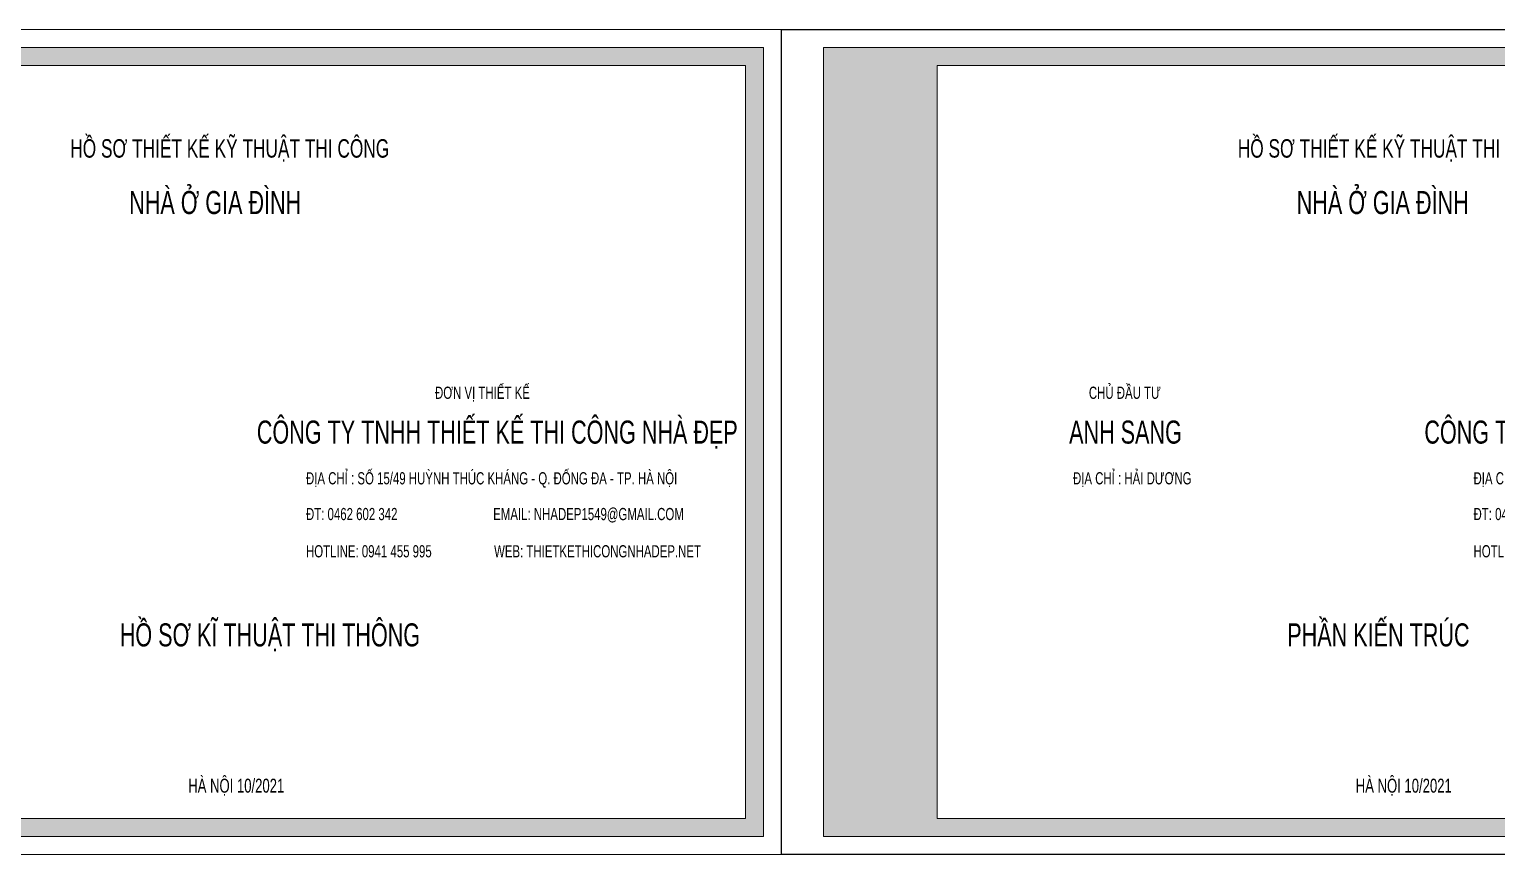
# Model space of a CAD drawing. Header units: millimetres. Extents: x 1336014 to 2939047, y -333549 to -60566.
# Drawn here: x 1362653 to 1415437, y -90266 to -60566 of the extents above; entities that cross this region are included whole.
import ezdxf

# ---------------------------------------------------------------- set-up
doc = ezdxf.new("R2010")
doc.units = ezdxf.units.MM
doc.header["$MEASUREMENT"] = 0
doc.layers.add('05.Text', color=253, linetype='Continuous', lineweight=18)
doc.layers.add('HATCH', color=250, linetype='Continuous')
doc.layers.add('Tpl_Bound', color=1, linetype='Continuous', plot=False)
doc.styles.add('STYLE2', font='')
doc.styles.get('STYLE2').set_extended_font_data('.VnAvantH')

msp = doc.modelspace()

# ---------------------------------------------------------------- hatches: boundary and pattern name
at = {"layer": 'HATCH', "ltscale": 50}
h = msp.add_hatch(dxfattribs=at)
h.set_pattern_fill('DOTS', color=256, scale=1000, style=0)
h.set_pattern_definition([(0, (-553862.746, 855673.81), (31.25, 62.5), [0, -62.5])])
h.paths.add_polyline_path([(1353312.4, -88966), (1353312.4, -61866.3), (1388416.1, -61866.3), (1388416.1, -88966)], flags=16)
h.paths.add_polyline_path([(1349216.5, -89616), (1349216.5, -61216.3), (1389066.1, -61216.3), (1389066.1, -89616)])
h = msp.add_hatch(dxfattribs=at)
h.set_pattern_fill('DOTS', color=256, scale=1000, style=0)
h.set_pattern_definition([(0, (-511863.13, 855673.81), (31.25, 62.5), [0, -62.5])])
h.paths.add_polyline_path([(1395312, -88966), (1395312, -61866.3), (1430415.7, -61866.3), (1430415.7, -88966)], flags=16)
h.paths.add_polyline_path([(1391216.1, -89616), (1391216.1, -61216.3), (1431065.7, -61216.3), (1431065.7, -89616)])

# ---------------------------------------------------------------- linework, layer by layer
at = {"layer": '05.Text', "ltscale": 6}
for points in [[(1347716.5, -90266), (1347716.5, -60566.3), (1389716.1, -60566.3), (1389716.1, -90266)], [(1389716.1, -90266), (1389716.1, -60566.3), (1431715.7, -60566.3), (1431715.7, -90266)], [(1349216.5, -89616), (1349216.5, -61216.3), (1389066.1, -61216.3), (1389066.1, -89616)], [(1391216.1, -89616), (1391216.1, -61216.3), (1431065.7, -61216.3), (1431065.7, -89616)], [(1353312.4, -88966), (1353312.4, -61866.3), (1388416.1, -61866.3), (1388416.1, -88966)], [(1395312, -88966), (1395312, -61866.3), (1430415.7, -61866.3), (1430415.7, -88966)]]:
    msp.add_lwpolyline(points, close=True, dxfattribs=at)
at = {"layer": 'Tpl_Bound', "color": 1}
msp.add_lwpolyline([(1389716.1, -90266), (1389716.1, -60566.3), (1431715.7, -60566.3), (1431715.7, -90266)], close=True, dxfattribs=at)

# ---------------------------------------------------------------- texts
at = {"layer": '05.Text', "ltscale": 6, "style": 'STYLE2', "width": 0.7}
for s, height, p in [('hå s¬ thiÕt kÕ Kü THUËT THI C¤NG', 663.698, (1364125.2, -65183.3)), ('hå s¬ thiÕt kÕ Kü THUËT THI C¤NG', 663.698, (1406124.8, -65183.3)), ('nhµ ë gia ®×nh', 829.622, (1366245.2, -67212.9)), ('nhµ ë gia ®×nh', 829.622, (1408244.8, -67212.9)), ('®¬n vÞ thiÕt kÕ', 438.953, (1377246.7, -73862.9)), ('chñ ®Çu t\xad', 438.95, (1400768, -73862.9)), ('c«ng ty tnhh thiÕt kÕ thi c«ng nhµ ®Ñp', 829.622, (1370836.4, -75474.4)), ('c«ng ty tnhh thiÕt kÕ thi c«ng nhµ ®Ñp', 829.622, (1412836, -75474.4)), ('anh sang', 829.62, (1400056.5, -75474.4)), ('®Þa chØ : sè 15/49 huúnh thóc kh¸ng - q. ®èng ®a - tp. hµ néi', 438.953, (1372605.1, -76941.6)), ('®Þa chØ : h¶i d\xad¬ng', 438.953, (1400196.2, -76941.6)), ('®Þa chØ : sè 15/49 huúnh thóc kh¸ng - q. ®èng ®a - tp. hµ néi', 438.953, (1414604.8, -76941.6)), ('®t: 0462 602 342 ', 438.953, (1372605.1, -78228.4)), ('email: nhadep1549@gmail.com', 438.953, (1379340.4, -78228.4)), ('®t: 0462 602 342 ', 438.953, (1414604.8, -78228.4)), ('hotline: 0941 455 995 ', 438.953, (1372605.1, -79567.6)), ('web: thietkethicongnhadep.net', 438.953, (1379371.4, -79567.6)), ('hotline: 0941 455 995 ', 438.953, (1414604.8, -79567.6)), ('hå s¬ kÜ thuËt thi th«ng', 829.622, (1365905.6, -82771.8)), ('phÇn kiÕn tróc', 829.622, (1407905.2, -82771.8)), ('hµ néi 10/2021', 502.967, (1368369.1, -88035)), ('hµ néi 10/2021', 502.967, (1410368.7, -88035))]:
    msp.add_text(s, height=height, dxfattribs=at).set_placement(p)

doc.saveas('drawing.dxf')
